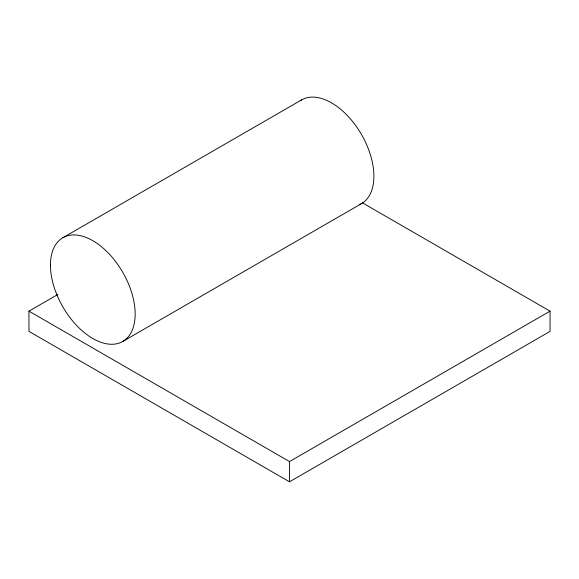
<?xml version="1.0" encoding="UTF-8"?>
<svg xmlns="http://www.w3.org/2000/svg" width="579" height="579" viewBox="0 0 579 579"><rect width="100%" height="100%" fill="white"/><g stroke="black" fill="none" stroke-linecap="round" stroke-linejoin="round"><path stroke-width="0.87" d="M62.858 237.723L301.587 99.899M362.266 202.73L550.05 311.147L550.05 331.383L289.5 481.808L28.95 331.383L28.95 311.147L57.9 294.429M122.755 341.472L361.484 203.642M28.95 311.147L289.5 461.572L550.05 311.147M289.5 461.572L289.5 481.808M300.204 100.775A59.898 34.581 60 0 1 361.839 135.102A59.898 34.581 60 0 1 359.277 204.742M50.453 265.146A59.898 34.581 60 0 0 113.983 344.179A59.898 34.581 60 0 0 113.983 259.472A59.898 34.581 60 0 0 50.453 265.146"/></g></svg>
